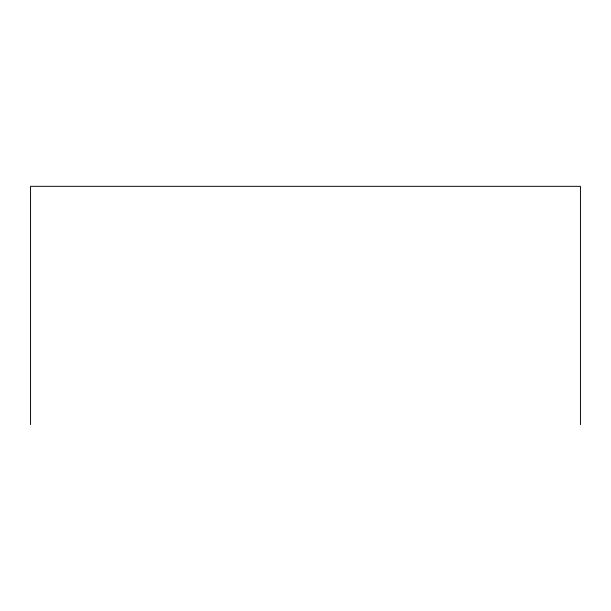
<?xml version="1.0" encoding="UTF-8"?>
<svg xmlns="http://www.w3.org/2000/svg" width="611" height="611" viewBox="0 0 611 611"><rect width="100%" height="100%" fill="white"/><g stroke="black" fill="none" stroke-linecap="round" stroke-linejoin="round"><path stroke-width="0.92" d="M580.45 424.668L580.45 186.332L30.55 186.332L30.55 424.668"/></g></svg>
